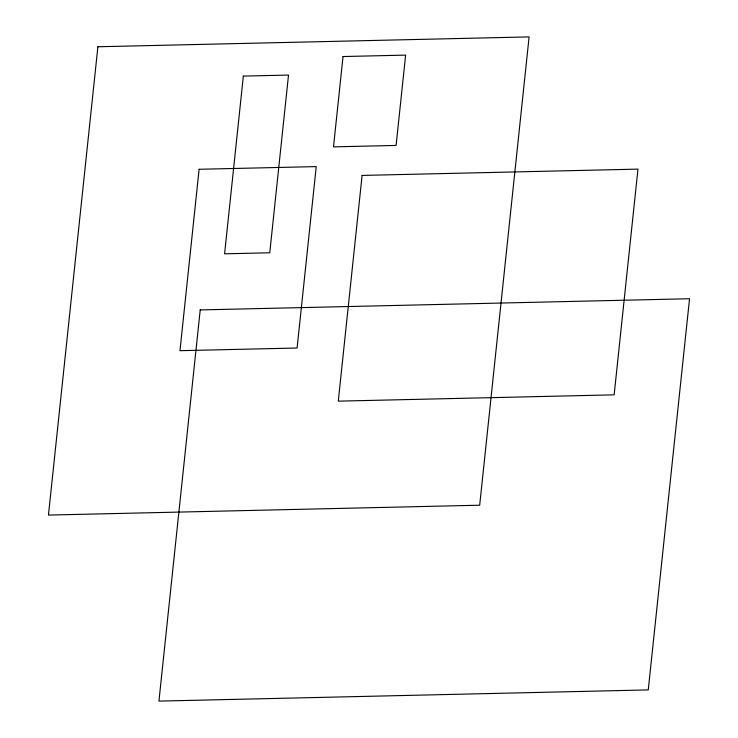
<?xml version="1.0" encoding="UTF-8"?>
<svg xmlns="http://www.w3.org/2000/svg" width="738" height="738" viewBox="0 0 738 738"><rect width="100%" height="100%" fill="white"/><g stroke="black" fill="none" stroke-linecap="round" stroke-linejoin="round"><path stroke-width="1.11" d="M97.886 46.762L48.459 515.069L479.682 505.216L529.109 36.9L97.886 46.762M199.112 169.279L179.971 350.688L297.1 348.004L316.242 166.603L199.112 169.279M200.219 309.923L158.938 701.1L648.259 689.91L689.541 298.733L200.219 309.923M243.346 76.097L224.592 253.817L269.757 252.783L288.512 75.064L243.346 76.097M343.032 56.54L333.502 146.862L396.094 145.432L405.623 55.11L343.032 56.54M362.1 175.423L338.281 401.149L614.145 394.839L637.964 169.122L362.1 175.423"/></g></svg>
